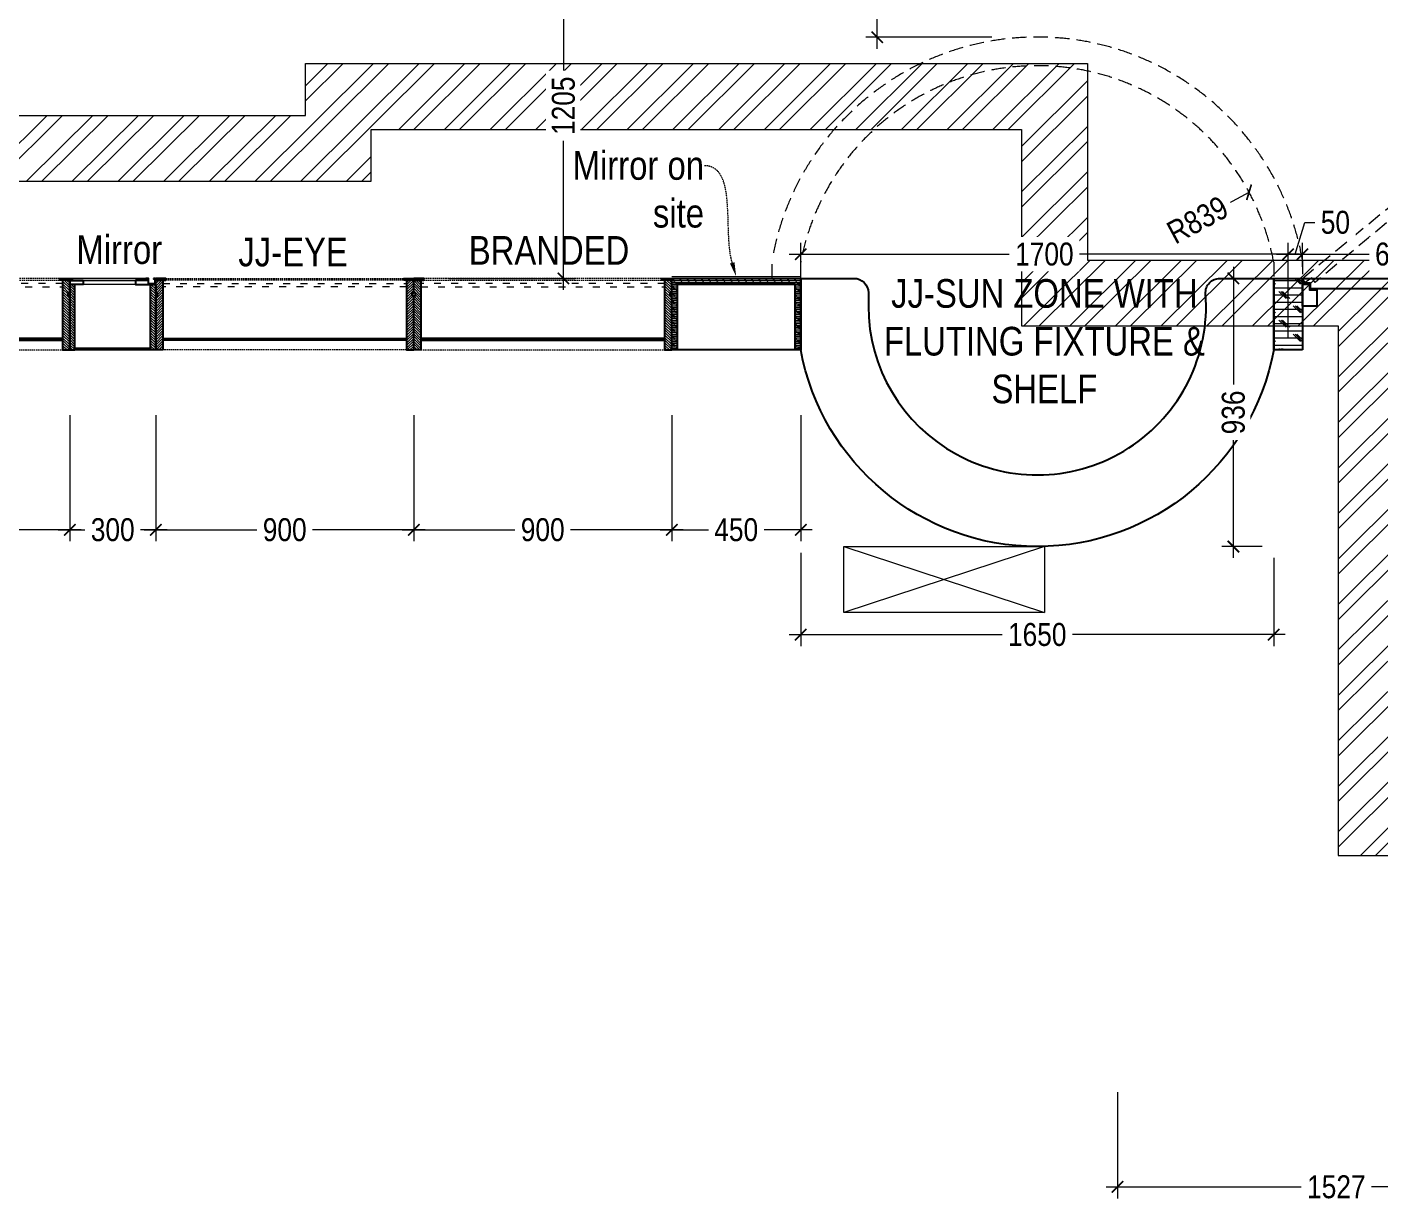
# Model space of a CAD drawing. Header units: millimetres. Extents: x 5444 to 22814, y -867569 to -857363.
# Drawn here: x 13090 to 17809, y -867569 to -863461 of the extents above; entities that cross this region are included whole.
import ezdxf
from ezdxf import colors
from ezdxf.entities.mleader import LeaderData, LeaderLine
from ezdxf.lldxf.tags import DXFTag
from ezdxf.math import Vec2, Vec3

# ---------------------------------------------------------------- set-up
doc = ezdxf.new("R2010")
doc.units = ezdxf.units.MM
doc.header["$LTSCALE"] = 40
doc.header["$PDMODE"] = 3
for name, pattern in [('a_p6_plan_L18$0$HIDDEN', [0.375, 0.25, -0.125]), ('ACAD_ISO03W100', [30, 12, -18]), ('HIDDEN2', [0.1875, 0.125, -0.0625])]:
    doc.linetypes.add(name, pattern=pattern)
for name, color, linetype, lineweight in [('A-WALL-MASY', 1, 'Continuous', 9), ('dimensions', 149, 'Continuous', 5), ('Floor-Unit', 1, 'Continuous', 13), ('IM-ANNO-HATCH', 8, 'Continuous', 5), ('LENS_CURTAIN', 5, 'a_p6_plan_L18$0$HIDDEN', 9), ('LENS_HATCH', 251, 'Continuous', 5), ('LENS_PARTITION', 21, 'Continuous', 25), ('LENS_TEXT', 31, 'HIDDEN2', 5), ('LN-ELEVATION-1', 81, 'Continuous', 25), ('LN-ELEVATION-2', 103, 'Continuous', 20), ('LN-ELEVATION-3', 125, 'a_p6_plan_L18$0$HIDDEN', 18), ('LN-ELEVATION-4', 145, 'Continuous', 13), ('LN-HATCH', 251, 'Continuous', 0), ('Mirror', 4, 'Continuous', 15), ('wall hatch', 22, 'Continuous', 9)]:
    doc.layers.add(name, color=color, linetype=linetype, lineweight=lineweight)
doc.styles.get("Standard").update_dxf_attribs({"font": 'ARIALN.TTF'})
tags = doc.linetypes.add('DASHED2', pattern=[0.375, 0.25, -0.125]).pattern_tags.tags
tags[6:7] = [DXFTag(74, 4), DXFTag(75, 0), DXFTag(340, '0'), DXFTag(46, 1.0), DXFTag(50, 0.0), DXFTag(44, 0.0), DXFTag(45, 0.0)]
tags[4:5] = [DXFTag(74, 4), DXFTag(75, 0), DXFTag(340, '0'), DXFTag(46, 1.0), DXFTag(50, 0.0), DXFTag(44, 0.0), DXFTag(45, 0.0)]
doc.dimstyles.new('Working', dxfattribs={"dimscale": 0.8, "dimtxt": 100, "dimasz": 50, "dimexe": 50, "dimexo": 50, "dimgap": 25, "dimtad": 1, "dimdec": 0, "dimtxsty": 'Standard', "dimblk": 'ARCHTICK', "dimcen": 0, "dimdle": 50, "dimclrd": 250, "dimclre": 8, "dimclrt": 7, "dimazin": 3, "dimtfac": 1, "dimtdec": 0, "dimtmove": 1, "dimatfit": 3, "dimfxl": 3, "dimlwd": 5, "dimlwe": 0})
pattern_1 = [(45, (4208834.247, 1706614.74), (-4.4901280605, 4.4901280605), [])]
pattern_2 = [(45, (4209134.247, 1706614.74), (-4.4901280605, 4.4901280605), [])]

# ---------------------------------------------------------------- blocks, each defined once
blk = doc.blocks.new('awefqwf')
at = {"layer": 'wall hatch'}
h = blk.add_hatch(dxfattribs=at)
h.set_pattern_fill('ANSI32', color=256, scale=300, angle=-0.13)
h.set_pattern_definition([(44.87, (-16178221.86, 1096019.62), (-79.36881616, 79.7298001), []), (44.87, (-16178168.82, 1096019.5), (-79.36881616, 79.7298001), [])])
h.paths.add_polyline_path([(-13124, -6636), (-8523, -6636), (-8523, -6455), (-6255, -6455), (-6255, -7141), (-5150, -7141), (-5150, -8989), (-4403, -8989), (-4403, -8776), (-4920, -8776), (-4920, -7019), (-4275, -7019), (-4275, -6225), (-4375, -6225), (-4375, -6911), (-6025, -6911), (-6025, -6225), (-8753, -6225), (-8753, -6406), (-13124, -6406)])
h.paths.add_polyline_path([(-3615, -8439), (-3393, -8439), (-3393, -6225), (-3615, -6225)])
h.paths.add_polyline_path([(-3393, -8989), (0, -8989), (0, -4885), (-230, -4885), (-230, -8759), (-3393, -8759)])
h.paths.add_polyline_path([(-177, -4436), (0, -4436), (0, -443), (-177, -443)])
h.paths.add_polyline_path([(-8338, -286), (-4254, -286), (-4254, 0), (-8338, 0)])
h.paths.add_polyline_path([(-12948, -307), (-9029, -307), (-9029, 0), (-12948, 0)])
h.paths.add_polyline_path([(-3474, -230), (-684, -230), (-684, 0), (-3474, 0)])
at = {"layer": 'A-WALL-MASY'}
for p, q in [((-8753, -6406), (-8753, -6225)), ((-8753, -6225), (-6025, -6225)), ((-6025, -6225), (-6025, -6911)), ((-13124, -6406), (-8753, -6406)), ((-8523, -6636), (-8523, -6455)), ((-8523, -6455), (-6255, -6455)), ((-6255, -6455), (-6255, -7141)), ((-13124, -6636), (-8523, -6636)), ((-6025, -6911), (-4375, -6911)), ((-6255, -7141), (-5150, -7141)), ((-5150, -7141), (-5150, -8989)), ((-5150, -8989), (-4403, -8989))]:
    blk.add_line(p, q, dxfattribs=at)
blk = doc.blocks.new('GFCHGFD')
at = {"layer": 'LN-HATCH', "ltscale": 0.5}
h = blk.add_hatch(dxfattribs=at)
h.set_pattern_fill('ANSI31', color=256, scale=2)
h.set_pattern_definition([(45, (4060076.63, 1708724.648), (-4.4901280605, 4.4901280605), [])])
h.paths.add_polyline_path([(-144.2, 105.2), (-126.2, 105.2), (-126.2, -123.8), (-144.2, -123.8)])
h.paths.add_polyline_path([(-126.2, 99.2), (137.8, 99.2), (137.8, 105.2), (-126.2, 105.2)])
h.paths.add_polyline_path([(155.8, 105.2), (137.8, 105.2), (137.8, -123.8), (155.8, -123.8)])
at = {"layer": 'LN-ELEVATION-1'}
for points in [[(-144.2, 105.2), (-126.2, 105.2), (-126.2, -123.8), (-144.2, -123.8)], [(-126.2, 99.2), (137.8, 99.2), (137.8, 105.2), (-126.2, 105.2)], [(155.8, 105.2), (137.8, 105.2), (137.8, -123.8), (155.8, -123.8)], [(-97.2, -137.8), (-97.2, -123.8), (-142.2, -123.8), (-142.2, -144.8), (-133.2, -144.8), (-133.2, -143.3), (-140.7, -143.3), (-140.7, -137.8)], [(85.8, -137.8), (85.8, -123.8), (130.8, -123.8), (130.8, -144.8), (121.8, -144.8), (121.8, -143.3), (129.3, -143.3), (129.3, -137.8)], [(147.8, -144.8), (147.8, -143.3), (152.3, -143.3), (152.3, -125.3), (130.8, -125.3), (130.8, -123.8), (153.8, -123.8), (153.8, -144.8)]]:
    blk.add_lwpolyline(points, close=True, dxfattribs=at)
at = {"layer": 'LN-ELEVATION-2'}
blk.add_lwpolyline([(-97.2, -137.8), (85.8, -137.8), (85.8, -123.8), (-97.2, -123.8)], close=True, dxfattribs=at)
at = {"layer": 'LN-ELEVATION-4', "ltscale": 0.5}
blk.add_line((121.8, -144.8), (-133.2, -144.8), dxfattribs=at)
at = {"layer": 'Mirror', "lineweight": 0}
blk.add_lwpolyline([(-140.7, -137.8), (129.3, -137.8), (129.3, -143.3), (-140.7, -143.3)], close=True, dxfattribs=at)
blk = doc.blocks.new('dfbdfhq')
at = {"layer": 'LN-HATCH', "ltscale": 0.5}
h = blk.add_hatch(dxfattribs=at)
h.set_pattern_fill('ANSI31', color=256, scale=50)
h.set_pattern_definition([(45, (0, 0), (-4.419417, 4.419417), [])])
h.paths.add_polyline_path([(-911.8, 0), (-911.8, -190), (-905.8, -190), (-905.8, -200), (-911.8, -200), (-911.8, -244), (-886.8, -244), (-886.8, 0)])
h = blk.add_hatch(dxfattribs=at)
h.set_pattern_fill('ANSI31', color=256, scale=2)
h.set_pattern_definition(pattern_1)
h.paths.add_polyline_path([(-11.8, 0), (-11.8, -190), (-17.8, -190), (-17.8, -200), (-11.8, -200), (-11.8, -244), (-36.8, -244), (-36.8, 0)])
h = blk.add_hatch(dxfattribs=at)
h.set_pattern_fill('ANSI31', color=256, scale=2)
h.set_pattern_definition(pattern_2)
h.paths.add_polyline_path([(-36.8, -40), (-886.8, -40), (-886.8, -34), (-36.8, -34)])
h = blk.add_hatch(dxfattribs=at)
h.set_pattern_fill('ANSI31', color=256, scale=2)
h.set_pattern_definition(pattern_2)
h.paths.add_polyline_path([(-876.8, -244), (-876.8, -250), (-911.8, -250), (-911.8, -244)])
h = blk.add_hatch(dxfattribs=at)
h.set_pattern_fill('ANSI31', color=256, scale=2)
h.set_pattern_definition(pattern_1)
h.paths.add_polyline_path([(-46.8, -244), (-46.8, -250), (-11.8, -250), (-11.8, -244)])
at = {"layer": 'LN-ELEVATION-1', "ltscale": 0.5}
for points in [[(-911.8, 0), (-911.8, -190), (-905.8, -190), (-905.8, -200), (-911.8, -200), (-911.8, -244), (-886.8, -244), (-886.8, 0)], [(-11.8, 0), (-11.8, -190), (-17.8, -190), (-17.8, -200), (-11.8, -200), (-11.8, -244), (-36.8, -244), (-36.8, 0)], [(-36.8, -40), (-886.8, -40), (-886.8, -34), (-36.8, -34)], [(-876.8, -244), (-876.8, -250), (-911.8, -250), (-911.8, -244)], [(-46.8, -244), (-46.8, -250), (-11.8, -250), (-11.8, -244)]]:
    blk.add_lwpolyline(points, close=True, dxfattribs=at)
at = {"layer": 'LN-ELEVATION-3', "ltscale": 0.5}
for p, q in [((-886.8, 0), (-36.8, 0)), ((-876.8, -244), (-46.8, -244)), ((-46.8, -250), (-876.8, -250))]:
    blk.add_line(p, q, dxfattribs=at)
at = {"layer": 'LN-ELEVATION-4', "linetype": 'ACAD_ISO03W100', "ltscale": 0.05}
blk.add_lwpolyline([(-886.8, -220), (-36.8, -220), (-36.8, -232), (-886.8, -232)], close=True, dxfattribs=at)
blk = doc.blocks.new('_ArchTick')
at = {"const_width": 0.15}
blk.add_lwpolyline([(-0.5, -0.5), (0.5, 0.5)], dxfattribs=at)
blk = doc.blocks.new('*D49')
at = {"layer": 'Defpoints', "color": 0, "ltscale": 50, "transparency": 16777216}
for p in [(12338.9, -864588.1), (13238.9, -864588.1), (13238.9, -865215.8)]:
    blk.add_point(p, dxfattribs=at)
at = {"layer": 'dimensions', "color": 8, "linetype": 'DASHED2', "lineweight": 0, "ltscale": 50, "transparency": 16777216}
for p, q in [((12338.9, -864815.8), (12338.9, -865255.8)), ((13238.9, -864815.8), (13238.9, -865255.8))]:
    blk.add_line(p, q, dxfattribs=at)
at = {"layer": 'dimensions', "color": 250, "linetype": 'DASHED2', "lineweight": 5, "ltscale": 50, "transparency": 16777216}
for p, q in [((12298.9, -865215.8), (12696.5, -865215.8)), ((13278.9, -865215.8), (12881.2, -865215.8))]:
    blk.add_line(p, q, dxfattribs=at)
at = {"layer": 'dimensions', "color": 250, "lineweight": 5, "ltscale": 50, "transparency": 16777216, "xscale": 40, "yscale": 40, "zscale": 40, "rotation": 180}
blk.add_blockref('_ArchTick', (12338.9, -865215.8), dxfattribs=at)
at = {"layer": 'dimensions', "color": 250, "lineweight": 5, "ltscale": 50, "transparency": 16777216, "xscale": 40, "yscale": 40, "zscale": 40}
blk.add_blockref('_ArchTick', (13238.9, -865215.8), dxfattribs=at)
at = {"layer": 'dimensions', "color": 7, "ltscale": 50, "transparency": 16777216, "insert": (12788.9, -865215.8), "char_height": 80, "attachment_point": 5, "bg_fill": 3, "box_fill_scale": 1.25, "bg_fill_color": 9, "bg_fill_true_color": 13158600, "bg_fill_transparency": 0}
blk.add_mtext('\\A1;900', dxfattribs=at)
blk = doc.blocks.new('*D50')
at = {"layer": 'Defpoints', "color": 0, "ltscale": 50, "transparency": 16777216}
for p in [(13238.9, -864588.1), (13538.9, -864588.1), (13538.9, -865215.8)]:
    blk.add_point(p, dxfattribs=at)
at = {"layer": 'dimensions', "color": 8, "linetype": 'DASHED2', "lineweight": 0, "ltscale": 50, "transparency": 16777216}
for p, q in [((13238.9, -864815.8), (13238.9, -865255.8)), ((13538.9, -864815.8), (13538.9, -865255.8))]:
    blk.add_line(p, q, dxfattribs=at)
at = {"layer": 'dimensions', "color": 250, "linetype": 'DASHED2', "lineweight": 5, "ltscale": 50, "transparency": 16777216}
for p, q in [((13198.9, -865215.8), (13296.5, -865215.8)), ((13578.9, -865215.8), (13481.2, -865215.8))]:
    blk.add_line(p, q, dxfattribs=at)
at = {"layer": 'dimensions', "color": 250, "lineweight": 5, "ltscale": 50, "transparency": 16777216, "xscale": 40, "yscale": 40, "zscale": 40, "rotation": 180}
blk.add_blockref('_ArchTick', (13238.9, -865215.8), dxfattribs=at)
at = {"layer": 'dimensions', "color": 250, "lineweight": 5, "ltscale": 50, "transparency": 16777216, "xscale": 40, "yscale": 40, "zscale": 40}
blk.add_blockref('_ArchTick', (13538.9, -865215.8), dxfattribs=at)
at = {"layer": 'dimensions', "color": 7, "ltscale": 50, "transparency": 16777216, "insert": (13388.9, -865215.8), "char_height": 80, "attachment_point": 5, "bg_fill": 3, "box_fill_scale": 1.25, "bg_fill_color": 9, "bg_fill_true_color": 13158600, "bg_fill_transparency": 0}
blk.add_mtext('\\A1;300', dxfattribs=at)
blk = doc.blocks.new('*D51')
at = {"layer": 'Defpoints', "color": 0, "ltscale": 50, "transparency": 16777216}
for p in [(13538.9, -864588.1), (14438.9, -864582.2), (14438.9, -865215.8)]:
    blk.add_point(p, dxfattribs=at)
at = {"layer": 'dimensions', "color": 8, "linetype": 'DASHED2', "lineweight": 0, "ltscale": 50, "transparency": 16777216}
for p, q in [((13538.9, -864815.8), (13538.9, -865255.8)), ((14438.9, -864815.8), (14438.9, -865255.8))]:
    blk.add_line(p, q, dxfattribs=at)
at = {"layer": 'dimensions', "color": 250, "linetype": 'DASHED2', "lineweight": 5, "ltscale": 50, "transparency": 16777216}
for p, q in [((13498.9, -865215.8), (13896.5, -865215.8)), ((14478.9, -865215.8), (14081.2, -865215.8))]:
    blk.add_line(p, q, dxfattribs=at)
at = {"layer": 'dimensions', "color": 250, "lineweight": 5, "ltscale": 50, "transparency": 16777216, "xscale": 40, "yscale": 40, "zscale": 40, "rotation": 180}
blk.add_blockref('_ArchTick', (13538.9, -865215.8), dxfattribs=at)
at = {"layer": 'dimensions', "color": 250, "lineweight": 5, "ltscale": 50, "transparency": 16777216, "xscale": 40, "yscale": 40, "zscale": 40}
blk.add_blockref('_ArchTick', (14438.9, -865215.8), dxfattribs=at)
at = {"layer": 'dimensions', "color": 7, "ltscale": 50, "transparency": 16777216, "insert": (13988.9, -865215.8), "char_height": 80, "attachment_point": 5, "bg_fill": 3, "box_fill_scale": 1.25, "bg_fill_color": 9, "bg_fill_true_color": 13158600, "bg_fill_transparency": 0}
blk.add_mtext('\\A1;900', dxfattribs=at)
blk = doc.blocks.new('*D52')
at = {"layer": 'Defpoints', "color": 0, "ltscale": 50, "transparency": 16777216}
for p in [(14438.9, -864582.2), (15338.9, -864588.1), (15338.9, -865215.8)]:
    blk.add_point(p, dxfattribs=at)
at = {"layer": 'dimensions', "color": 8, "linetype": 'DASHED2', "lineweight": 0, "ltscale": 50, "transparency": 16777216}
for p, q in [((14438.9, -864815.8), (14438.9, -865255.8)), ((15338.9, -864815.8), (15338.9, -865255.8))]:
    blk.add_line(p, q, dxfattribs=at)
at = {"layer": 'dimensions', "color": 250, "linetype": 'DASHED2', "lineweight": 5, "ltscale": 50, "transparency": 16777216}
for p, q in [((14398.9, -865215.8), (14796.5, -865215.8)), ((15378.9, -865215.8), (14981.2, -865215.8))]:
    blk.add_line(p, q, dxfattribs=at)
at = {"layer": 'dimensions', "color": 250, "lineweight": 5, "ltscale": 50, "transparency": 16777216, "xscale": 40, "yscale": 40, "zscale": 40, "rotation": 180}
blk.add_blockref('_ArchTick', (14438.9, -865215.8), dxfattribs=at)
at = {"layer": 'dimensions', "color": 250, "lineweight": 5, "ltscale": 50, "transparency": 16777216, "xscale": 40, "yscale": 40, "zscale": 40}
blk.add_blockref('_ArchTick', (15338.9, -865215.8), dxfattribs=at)
at = {"layer": 'dimensions', "color": 7, "ltscale": 50, "transparency": 16777216, "insert": (14888.9, -865215.8), "char_height": 80, "attachment_point": 5, "bg_fill": 3, "box_fill_scale": 1.25, "bg_fill_color": 9, "bg_fill_true_color": 13158600, "bg_fill_transparency": 0}
blk.add_mtext('\\A1;900', dxfattribs=at)
blk = doc.blocks.new('*D53')
at = {"layer": 'Defpoints', "color": 0, "ltscale": 50, "transparency": 16777216}
for p in [(15338.9, -864588.1), (15788.9, -864588.1), (15788.9, -865215.8)]:
    blk.add_point(p, dxfattribs=at)
at = {"layer": 'dimensions', "color": 8, "linetype": 'DASHED2', "lineweight": 0, "ltscale": 50, "transparency": 16777216}
for p, q in [((15338.9, -864815.8), (15338.9, -865255.8)), ((15788.9, -864815.8), (15788.9, -865255.8))]:
    blk.add_line(p, q, dxfattribs=at)
at = {"layer": 'dimensions', "color": 250, "linetype": 'DASHED2', "lineweight": 5, "ltscale": 50, "transparency": 16777216}
for p, q in [((15298.9, -865215.8), (15470.2, -865215.8)), ((15828.9, -865215.8), (15657.6, -865215.8))]:
    blk.add_line(p, q, dxfattribs=at)
at = {"layer": 'dimensions', "color": 250, "lineweight": 5, "ltscale": 50, "transparency": 16777216, "xscale": 40, "yscale": 40, "zscale": 40, "rotation": 180}
blk.add_blockref('_ArchTick', (15338.9, -865215.8), dxfattribs=at)
at = {"layer": 'dimensions', "color": 250, "lineweight": 5, "ltscale": 50, "transparency": 16777216, "xscale": 40, "yscale": 40, "zscale": 40}
blk.add_blockref('_ArchTick', (15788.9, -865215.8), dxfattribs=at)
at = {"layer": 'dimensions', "color": 7, "ltscale": 50, "transparency": 16777216, "insert": (15563.9, -865215.8), "char_height": 80, "attachment_point": 5, "bg_fill": 3, "box_fill_scale": 1.25, "bg_fill_color": 9, "bg_fill_true_color": 13158600, "bg_fill_transparency": 0}
blk.add_mtext('\\A1;450', dxfattribs=at)
blk = doc.blocks.new('*D54')
at = {"layer": 'Defpoints', "color": 0, "ltscale": 50, "transparency": 16777216}
for p in [(15788.9, -865255.8), (17438.9, -865274.1), (17438.9, -865581.6)]:
    blk.add_point(p, dxfattribs=at)
at = {"layer": 'dimensions', "color": 8, "linetype": 'DASHED2', "lineweight": 0, "ltscale": 50, "transparency": 16777216}
for p, q in [((15788.9, -865295.8), (15788.9, -865621.6)), ((17438.9, -865314.1), (17438.9, -865621.6))]:
    blk.add_line(p, q, dxfattribs=at)
at = {"layer": 'dimensions', "color": 250, "linetype": 'DASHED2', "lineweight": 5, "ltscale": 50, "transparency": 16777216}
for p, q in [((15748.9, -865581.6), (16499.1, -865581.6)), ((17478.9, -865581.6), (16728.6, -865581.6))]:
    blk.add_line(p, q, dxfattribs=at)
at = {"layer": 'dimensions', "color": 250, "lineweight": 5, "ltscale": 50, "transparency": 16777216, "xscale": 40, "yscale": 40, "zscale": 40, "rotation": 180}
blk.add_blockref('_ArchTick', (15788.9, -865581.6), dxfattribs=at)
at = {"layer": 'dimensions', "color": 250, "lineweight": 5, "ltscale": 50, "transparency": 16777216, "xscale": 40, "yscale": 40, "zscale": 40}
blk.add_blockref('_ArchTick', (17438.9, -865581.6), dxfattribs=at)
at = {"layer": 'dimensions', "color": 7, "ltscale": 50, "transparency": 16777216, "insert": (16613.9, -865581.6), "char_height": 80, "attachment_point": 5, "bg_fill": 3, "box_fill_scale": 1.25, "bg_fill_color": 9, "bg_fill_true_color": 13158600, "bg_fill_transparency": 0}
blk.add_mtext('\\A1;1650', dxfattribs=at)
blk = doc.blocks.new('*D55')
at = {"layer": 'Defpoints', "color": 0, "ltscale": 50, "transparency": 16777216}
for p in [(17298.2, -864338.1), (17438.9, -864338.1, 0), (17438.9, -865274.1)]:
    blk.add_point(p, dxfattribs=at)
at = {"layer": 'dimensions', "color": 250, "linetype": 'DASHED2', "lineweight": 5, "ltscale": 50, "transparency": 16777216}
for p, q in [((17298.2, -864298.1), (17298.2, -864713.6)), ((17298.2, -865314.1), (17298.2, -864898.5))]:
    blk.add_line(p, q, dxfattribs=at)
at = {"layer": 'dimensions', "color": 8, "linetype": 'DASHED2', "lineweight": 0, "ltscale": 50, "transparency": 16777216}
for p, q in [((17398.9, -864338.1), (17258.2, -864338.1)), ((17398.9, -865274.1), (17258.2, -865274.1))]:
    blk.add_line(p, q, dxfattribs=at)
at = {"layer": 'dimensions', "color": 250, "lineweight": 5, "ltscale": 50, "transparency": 16777216, "xscale": 40, "yscale": 40, "zscale": 40}
for p, rotation in [((17298.2, -864338.1), 90), ((17298.2, -865274.1), 270)]:
    blk.add_blockref('_ArchTick', p, dxfattribs=dict(at, rotation=rotation))
at = {"layer": 'dimensions', "color": 7, "ltscale": 50, "transparency": 16777216, "insert": (17298.2, -864806.1), "char_height": 80, "attachment_point": 5, "rotation": 90, "bg_fill": 3, "box_fill_scale": 1.25, "bg_fill_color": 9, "bg_fill_true_color": 13158600, "bg_fill_transparency": 0}
blk.add_mtext('\\A1;936', dxfattribs=at)
blk = doc.blocks.new('*D56')
at = {"layer": 'Defpoints', "color": 0, "ltscale": 50, "transparency": 16777216}
for p in [(17352.8, -864037.5, 0), (16613.9, -864435, 0)]:
    blk.add_point(p, dxfattribs=at)
at = {"layer": 'dimensions', "color": 250, "linetype": 'DASHED2', "lineweight": 5, "ltscale": 50, "transparency": 16777216}
blk.add_line((17282.4, -864075.4), (17352.8, -864037.5), dxfattribs=at)
at = {"layer": 'dimensions', "color": 7, "ltscale": 50, "transparency": 16777216, "insert": (17173.2, -864134.1), "char_height": 80, "attachment_point": 5, "rotation": 28.2785, "bg_fill": 3, "box_fill_scale": 1.25, "bg_fill_color": 9, "bg_fill_true_color": 13158600, "bg_fill_transparency": 0}
blk.add_mtext('\\A1;R839', dxfattribs=at)
at = {"layer": 'dimensions', "color": 250, "lineweight": 5, "ltscale": 50, "transparency": 16777216, "xscale": 40, "yscale": 40, "zscale": 40, "rotation": 28.27850105165915}
blk.add_blockref('_ArchTick', (17352.8, -864037.5), dxfattribs=at)
blk = doc.blocks.new('*D58')
at = {"layer": 'Defpoints', "color": 0, "ltscale": 50, "transparency": 16777216}
for p in [(18420.9, -867122.1), (16893.9, -867139.1), (16893.9, -867509.3)]:
    blk.add_point(p, dxfattribs=at)
at = {"layer": 'dimensions', "color": 8, "linetype": 'DASHED2', "lineweight": 0, "ltscale": 50, "transparency": 16777216}
for p, q in [((16893.9, -867179.1), (16893.9, -867549.3)), ((18420.9, -867162.1), (18420.9, -867549.3))]:
    blk.add_line(p, q, dxfattribs=at)
at = {"layer": 'dimensions', "color": 250, "linetype": 'DASHED2', "lineweight": 5, "ltscale": 50, "transparency": 16777216}
for p, q in [((16853.9, -867509.3), (17542.5, -867509.3)), ((18460.9, -867509.3), (17772.2, -867509.3))]:
    blk.add_line(p, q, dxfattribs=at)
at = {"layer": 'dimensions', "color": 250, "lineweight": 5, "ltscale": 50, "transparency": 16777216, "xscale": 40, "yscale": 40, "zscale": 40, "rotation": 180}
blk.add_blockref('_ArchTick', (16893.9, -867509.3), dxfattribs=at)
at = {"layer": 'dimensions', "color": 250, "lineweight": 5, "ltscale": 50, "transparency": 16777216, "xscale": 40, "yscale": 40, "zscale": 40}
blk.add_blockref('_ArchTick', (18420.9, -867509.3), dxfattribs=at)
at = {"layer": 'dimensions', "color": 7, "ltscale": 50, "transparency": 16777216, "insert": (17657.4, -867509.3), "char_height": 80, "attachment_point": 5, "bg_fill": 3, "box_fill_scale": 1.25, "bg_fill_color": 9, "bg_fill_true_color": 13158600, "bg_fill_transparency": 0}
blk.add_mtext('\\A1;1527', dxfattribs=at)
blk = doc.blocks.new('*D80')
at = {"layer": 'Defpoints', "color": 0, "ltscale": 50, "transparency": 16777216}
for p in [(14657.1, -863133.1), (14473.9, -864338.1), (14961.2, -864338.1)]:
    blk.add_point(p, dxfattribs=at)
at = {"layer": 'dimensions', "color": 250, "linetype": 'DASHED2', "lineweight": 5, "ltscale": 50, "transparency": 16777216}
for p, q in [((14961.2, -863093.1), (14961.2, -863620.4)), ((14961.2, -864378.1), (14961.2, -863850.7))]:
    blk.add_line(p, q, dxfattribs=at)
at = {"layer": 'dimensions', "color": 8, "linetype": 'DASHED2', "lineweight": 0, "ltscale": 50, "transparency": 16777216}
for p, q in [((14697.1, -863133.1), (15001.2, -863133.1)), ((14561.2, -864338.1), (15001.2, -864338.1))]:
    blk.add_line(p, q, dxfattribs=at)
at = {"layer": 'dimensions', "color": 250, "lineweight": 5, "ltscale": 50, "transparency": 16777216, "xscale": 40, "yscale": 40, "zscale": 40}
for p, rotation in [((14961.2, -863133.1), 90), ((14961.2, -864338.1), 270)]:
    blk.add_blockref('_ArchTick', p, dxfattribs=dict(at, rotation=rotation))
at = {"layer": 'dimensions', "color": 7, "ltscale": 50, "transparency": 16777216, "insert": (14961.2, -863735.6), "char_height": 80, "attachment_point": 5, "rotation": 90, "bg_fill": 3, "box_fill_scale": 1.25, "bg_fill_color": 9, "bg_fill_true_color": 13158600, "bg_fill_transparency": 0}
blk.add_mtext('\\A1;1205', dxfattribs=at)
blk = doc.blocks.new('*D81')
at = {"layer": 'Defpoints', "color": 0, "ltscale": 50, "transparency": 16777216}
for p in [(16056, -862843.1), (16584.2, -862843.1), (16584.2, -863496.4, 0)]:
    blk.add_point(p, dxfattribs=at)
at = {"layer": 'dimensions', "color": 250, "linetype": 'DASHED2', "lineweight": 5, "ltscale": 50, "transparency": 16777216}
for p, q in [((16056, -862803.1), (16056, -863077.1)), ((16056, -863536.4), (16056, -863262.3))]:
    blk.add_line(p, q, dxfattribs=at)
at = {"layer": 'dimensions', "color": 8, "linetype": 'DASHED2', "lineweight": 0, "ltscale": 50, "transparency": 16777216}
for p, q in [((16456, -862843.1), (16016, -862843.1)), ((16456, -863496.4), (16016, -863496.4))]:
    blk.add_line(p, q, dxfattribs=at)
at = {"layer": 'dimensions', "color": 250, "lineweight": 5, "ltscale": 50, "transparency": 16777216, "xscale": 40, "yscale": 40, "zscale": 40}
for p, rotation in [((16056, -862843.1), 90), ((16056, -863496.4), 270)]:
    blk.add_blockref('_ArchTick', p, dxfattribs=dict(at, rotation=rotation))
at = {"layer": 'dimensions', "color": 7, "ltscale": 50, "transparency": 16777216, "insert": (16056, -863169.7), "char_height": 80, "attachment_point": 5, "rotation": 90, "bg_fill": 3, "box_fill_scale": 1.25, "bg_fill_color": 9, "bg_fill_true_color": 13158600, "bg_fill_transparency": 0}
blk.add_mtext('\\A1;653', dxfattribs=at)
blk = doc.blocks.new('*D85')
at = {"layer": 'Defpoints', "color": 0, "ltscale": 50, "transparency": 16777216}
for p in [(17488.9, -864253.8), (15788.9, -864588.1), (17488.9, -864588.1, 0)]:
    blk.add_point(p, dxfattribs=at)
at = {"layer": 'dimensions', "color": 250, "linetype": 'DASHED2', "lineweight": 5, "ltscale": 50, "transparency": 16777216}
for p, q in [((15748.9, -864253.8), (16524.1, -864253.8)), ((17528.9, -864253.8), (16753.6, -864253.8))]:
    blk.add_line(p, q, dxfattribs=at)
at = {"layer": 'dimensions', "color": 8, "linetype": 'DASHED2', "lineweight": 0, "ltscale": 50, "transparency": 16777216}
for p, q in [((15788.9, -864548.1), (15788.9, -864213.8)), ((17488.9, -864548.1), (17488.9, -864213.8))]:
    blk.add_line(p, q, dxfattribs=at)
at = {"layer": 'dimensions', "color": 250, "lineweight": 5, "ltscale": 50, "transparency": 16777216, "xscale": 40, "yscale": 40, "zscale": 40, "rotation": 180}
blk.add_blockref('_ArchTick', (15788.9, -864253.8), dxfattribs=at)
at = {"layer": 'dimensions', "color": 250, "lineweight": 5, "ltscale": 50, "transparency": 16777216, "xscale": 40, "yscale": 40, "zscale": 40}
blk.add_blockref('_ArchTick', (17488.9, -864253.8), dxfattribs=at)
at = {"layer": 'dimensions', "color": 7, "ltscale": 50, "transparency": 16777216, "insert": (16638.9, -864253.8), "char_height": 80, "attachment_point": 5, "bg_fill": 3, "box_fill_scale": 1.25, "bg_fill_color": 9, "bg_fill_true_color": 13158600, "bg_fill_transparency": 0}
blk.add_mtext('\\A1;1700', dxfattribs=at)
blk = doc.blocks.new('*D86')
at = {"layer": 'Defpoints', "color": 0, "ltscale": 50, "transparency": 16777216}
for p in [(17538.9, -864253.8), (17538.9, -864338.1, 0), (17488.9, -864588.1, 0)]:
    blk.add_point(p, dxfattribs=at)
at = {"layer": 'dimensions', "color": 250, "linetype": 'DASHED2', "lineweight": 5, "ltscale": 50, "transparency": 16777216}
for p, q in [((17513.9, -864253.8), (17547.1, -864142.9)), ((17547.1, -864142.9), (17587.1, -864142.9)), ((17448.9, -864253.8), (17578.9, -864253.8))]:
    blk.add_line(p, q, dxfattribs=at)
at = {"layer": 'dimensions', "color": 8, "linetype": 'DASHED2', "lineweight": 0, "ltscale": 50, "transparency": 16777216}
for p, q in [((17488.9, -864548.1), (17488.9, -864213.8)), ((17538.9, -864298.1), (17538.9, -864213.8))]:
    blk.add_line(p, q, dxfattribs=at)
at = {"layer": 'dimensions', "color": 250, "lineweight": 5, "ltscale": 50, "transparency": 16777216, "xscale": 40, "yscale": 40, "zscale": 40, "rotation": 180}
blk.add_blockref('_ArchTick', (17488.9, -864253.8), dxfattribs=at)
at = {"layer": 'dimensions', "color": 250, "lineweight": 5, "ltscale": 50, "transparency": 16777216, "xscale": 40, "yscale": 40, "zscale": 40}
blk.add_blockref('_ArchTick', (17538.9, -864253.8), dxfattribs=at)
at = {"layer": 'dimensions', "color": 7, "ltscale": 50, "transparency": 16777216, "insert": (17654, -864142.9), "char_height": 80, "attachment_point": 5, "bg_fill": 3, "box_fill_scale": 1.25, "bg_fill_color": 9, "bg_fill_true_color": 13158600, "bg_fill_transparency": 0}
blk.add_mtext('\\A1;50', dxfattribs=at)
blk = doc.blocks.new('*D87')
at = {"layer": 'Defpoints', "color": 0, "ltscale": 50, "transparency": 16777216}
for p in [(18198.9, -864253.8), (17538.9, -864338.1, 0), (18198.9, -864375.1, 0)]:
    blk.add_point(p, dxfattribs=at)
at = {"layer": 'dimensions', "color": 250, "linetype": 'DASHED2', "lineweight": 5, "ltscale": 50, "transparency": 16777216}
for p, q in [((17498.9, -864253.8), (17776.3, -864253.8)), ((18238.9, -864253.8), (17961.4, -864253.8))]:
    blk.add_line(p, q, dxfattribs=at)
at = {"layer": 'dimensions', "color": 8, "linetype": 'DASHED2', "lineweight": 0, "ltscale": 50, "transparency": 16777216}
for p, q in [((17538.9, -864298.1), (17538.9, -864213.8)), ((18198.9, -864335.1), (18198.9, -864213.8))]:
    blk.add_line(p, q, dxfattribs=at)
at = {"layer": 'dimensions', "color": 250, "lineweight": 5, "ltscale": 50, "transparency": 16777216, "xscale": 40, "yscale": 40, "zscale": 40, "rotation": 180}
blk.add_blockref('_ArchTick', (17538.9, -864253.8), dxfattribs=at)
at = {"layer": 'dimensions', "color": 250, "lineweight": 5, "ltscale": 50, "transparency": 16777216, "xscale": 40, "yscale": 40, "zscale": 40}
blk.add_blockref('_ArchTick', (18198.9, -864253.8), dxfattribs=at)
at = {"layer": 'dimensions', "color": 7, "ltscale": 50, "transparency": 16777216, "insert": (17868.9, -864253.8), "char_height": 80, "attachment_point": 5, "bg_fill": 3, "box_fill_scale": 1.25, "bg_fill_color": 9, "bg_fill_true_color": 13158600, "bg_fill_transparency": 0}
blk.add_mtext('\\A1;660', dxfattribs=at)

msp = doc.modelspace()

# ---------------------------------------------------------------- hatches: boundary and pattern name
at = {"layer": 'IM-ANNO-HATCH'}
h = msp.add_hatch(dxfattribs=at)
h.set_pattern_fill('CORK', color=256, scale=50)
h.set_pattern_definition([(360, (-830.501, -17495.9834), (1e-15, 6.25), []), (135, (-827.376, -17499.108), (-12.49999998, -12.49999998), [8.8388348, -8.8388348]), (135, (-825.814, -17499.108), (-12.49999998, -12.49999998), [8.8388348, -8.8388348]), (135, (-824.251, -17499.108), (-12.49999998, -12.49999998), [8.8388348, -8.8388348])])
h.paths.add_polyline_path([(15788.9, -864338.1), (15338.9, -864338.1), (15338.9, -864344.1), (15338.9, -864388.1), (15338.9, -864588.1), (15358.9, -864588.1), (15358.9, -864358.1), (15768.9, -864358.1), (15768.9, -864588.1), (15788.9, -864588.1)])
h = msp.add_hatch(dxfattribs=at)
h.set_pattern_fill('CORK', color=256, scale=200)
h.set_pattern_definition([(360, (-830.5, -17495.983), (6e-15, 25), []), (135, (-818, -17508.48), (-50, -50), [35.355339, -35.355339]), (135, (-811.75, -17508.48), (-50, -50), [35.355339, -35.355339]), (135, (-805.5, -17508.48), (-50, -50), [35.355339, -35.355339])])
h.paths.add_polyline_path([(17538.9, -864338.1), (17438.9, -864338.1), (17438.9, -864588.1), (17538.9, -864588.1)])

# ---------------------------------------------------------------- linework, layer by layer
at = {"layer": 'LENS_CURTAIN', "ltscale": 5, "elevation": 0}
for points in [[(15688.9, -864338.1), (15688.9, -864273, -0.840067), (17538.9, -864273), (17538.9, -864338.1)], [(15788.9, -864338.1), (15788.9, -864281.9, -0.831515), (17438.9, -864281.9), (17438.9, -864338.1)]]:
    msp.add_lwpolyline(points, format="xyb", dxfattribs=at)
msp.add_lwpolyline([(18064.4, -863905.9), (18074.2, -863919.8), (18051.2, -863935.8), (18062.7, -863952.2), (17583, -864352.4), (17571.6, -864336), (17548.6, -864352), (17538.9, -864338.1)], close=True, dxfattribs=at)
at = {"layer": 'LENS_PARTITION'}
for points in [[(15788.9, -864588.1), (15338.9, -864588.1), (15338.9, -864338.1), (15788.9, -864338.1)], [(15768.9, -864588.1), (15358.9, -864588.1), (15358.9, -864358.1), (15768.9, -864358.1)]]:
    msp.add_lwpolyline(points, close=True, dxfattribs=at)
at = {"layer": 'LENS_PARTITION', "elevation": 0}
msp.add_lwpolyline([(17251.2, -864338.1), (17438.9, -864338.1), (17438.9, -864588.1, -0.831515), (15788.9, -864588.1), (15788.9, -864338.1), (15974.8, -864338.1, -0.414214), (16024.8, -864388.1), (16024.8, -864435, 1.037432), (17201.4, -864391.7, -0.435903)], format="xyb", close=True, dxfattribs=at)
for points in [[(17538.9, -864588.1), (17438.9, -864588.1), (17438.9, -864338.1), (17538.9, -864338.1)], [(18248.9, -864338.1), (18248.9, -864355.1), (18220.9, -864355.1), (18220.9, -864375.1), (17566.9, -864375.1), (17566.9, -864355.1), (17538.9, -864355.1), (17538.9, -864338.1)], [(17588.9, -864435.3), (17538.9, -864435.3), (17538.9, -864358.1), (17563.9, -864358.1), (17563.9, -864378.1), (17588.9, -864378.1)]]:
    msp.add_lwpolyline(points, close=True, dxfattribs=at)
at = {"layer": 'Mirror', "lineweight": 0}
for points in [[(15338.9, -864332.1), (15788.9, -864332.1)], [(15338.9, -864338.1), (15788.9, -864338.1)]]:
    msp.add_lwpolyline(points, dxfattribs=at)

# ---------------------------------------------------------------- block references
at = {"layer": 'dimensions', "color": 3, "ltscale": 50, "true_color": 0x15f609}
msp.add_blockref('awefqwf', (22813.9, -857363.1), dxfattribs=at)
at = {"layer": 'Floor-Unit', "xscale": -1, "rotation": 180}
for name, p in [('dfbdfhq', (13250.7, -864588.1)), ('GFCHGFD', (13383.1, -864482.9)), ('dfbdfhq', (15350.7, -864588.1))]:
    msp.add_blockref(name, p, dxfattribs=at)
at = {"layer": 'Floor-Unit', "rotation": 180}
msp.add_blockref('dfbdfhq', (13527.1, -864588.1), dxfattribs=at)

# ---------------------------------------------------------------- texts
at = {"layer": 'LENS_TEXT', "linetype": 'Continuous', "ltscale": 3, "char_height": 100, "attachment_point": 5}
for s, insert, width in [('\\pxql;Mirror', (13398.3, -864238.4, 0), 271.785), ('\\pxql;JJ-EYE', (13963.1, -864246.9, 0), 271.785), ('\\pxql;BRANDED', (14766.9, -864240.5, 0), 271.785), ('\\pxqc;JJ-SUN ZONE WITH FLUTING FIXTURE & SHELF ', (16638.9, -864558.1, 0), 1158.208)]:
    msp.add_mtext(s, dxfattribs=dict(at, insert=insert, width=width))

# ---------------------------------------------------------------- dimensions: what is measured, and where the dimension line sits
at = {"layer": 'dimensions', "color": 3, "ltscale": 50, "true_color": 0x15f609}
dim = msp.add_linear_dim(base=(16893.9, -867509.3), p1=(18420.9, -867122.1), p2=(16893.9, -867139.1), dimstyle='Working', override={"dimfxl": 500, "dimfxlon": 1, "dimtfill": 1, "dimarcsym": 1}, dxfattribs=at)
dim.commit()
dim.dimension.update_dxf_attribs({"geometry": '*D58', "text_midpoint": (17657.4, -867509.3)})

# ---------------------------------------------------------------- leaders
at = {"layer": 'LENS_TEXT', "linetype": 'Continuous', "ltscale": 3}
ml = msp.add_multileader_mtext('Standard', dxfattribs=at)
ml.set_content('{\\C256;Mirror on site}', color=1)
ml.set_leader_properties(color=256, linetype='ByLayer', lineweight=-1)
ml.build(insert=Vec2(0, 0))
ml.multileader.update_dxf_attribs({"leader_type": 2, "dogleg_length": 0.36, "arrow_head_size": 50})
ctx = ml.context
ctx.base_point, ctx.char_height, ctx.arrow_head_size, ctx.landing_gap_size, ctx.plane_origin = Vec3(15009.7, -863944.8), 100, 50, 0.09, Vec3(14519.8, -863456.1)
ctx.text_align_type = 2
notes = []
notes.append((ctx, [(1, (1, 1, 0), (15451.9, -863944.8), (-1, 0), 0.36, [(1, [(15563.9, -864332.1)], 0, [])])]))
ctx.mtext.insert, ctx.mtext.width, ctx.mtext.alignment, ctx.mtext.flow_direction = Vec3(15451.5, -863894), 457.776, 3, 5
for ctx, leaders in notes:
    for number, flags, end, landing, length, lines in leaders:
        leader = LeaderData()
        leader.index, (leader.has_last_leader_line, leader.has_dogleg_vector, leader.attachment_direction) = number, flags
        leader.last_leader_point, leader.dogleg_vector, leader.dogleg_length = Vec3(end), Vec3(landing), length
        for number, points, colour, breaks in lines:
            line = LeaderLine()
            line.index, line.vertices, line.color, line.breaks = number, Vec3.list(points), colors.encode_raw_color(colour), breaks
            leader.lines.append(line)
        ctx.leaders.append(leader)

# ---------------------------------------------------------------- next in the draw order: dimensions: what is measured, and where the dimension line sits
at = {"layer": 'dimensions', "color": 3, "ltscale": 50, "true_color": 0x15f609}
for base, p1, p2, picture, middle in [((16056, -862843.1), (16584.2, -863496.4, 0), (16584.2, -862843.1), '*D81', (16056, -863169.7)), ((14961.2, -864338.1), (14657.1, -863133.1), (14473.9, -864338.1), '*D80', (14961.2, -863735.6))]:
    dim = msp.add_linear_dim(base=base, p1=p1, p2=p2, angle=90, dimstyle='Working', override={"dimfxl": 500, "dimfxlon": 1, "dimtfill": 1, "dimarcsym": 1}, dxfattribs=at)
    dim.commit()
    dim.dimension.update_dxf_attribs({"geometry": picture, "text_midpoint": middle})
dim = msp.add_linear_dim(base=(13238.9, -865215.8), p1=(12338.9, -864588.1), p2=(13238.9, -864588.1), dimstyle='Working', override={"dimfxl": 500, "dimfxlon": 1, "dimtfill": 1, "dimarcsym": 1}, dxfattribs=at)
dim.commit()
dim.dimension.update_dxf_attribs({"geometry": '*D49', "text_midpoint": (12788.9, -865215.8)})

# ---------------------------------------------------------------- next in the draw order: dimensions: what is measured, and where the dimension line sits
dim = msp.add_linear_dim(base=(13538.9, -865215.8), p1=(13238.9, -864588.1), p2=(13538.9, -864588.1), dimstyle='Working', override={"dimfxl": 500, "dimfxlon": 1, "dimtfill": 1, "dimarcsym": 1}, dxfattribs=at)
dim.commit()
dim.dimension.update_dxf_attribs({"geometry": '*D50', "text_midpoint": (13388.9, -865215.8)})

# ---------------------------------------------------------------- next in the draw order: dimensions: what is measured, and where the dimension line sits
dim = msp.add_linear_dim(base=(14438.9, -865215.8), p1=(13538.9, -864588.1), p2=(14438.9, -864582.2), dimstyle='Working', override={"dimfxl": 500, "dimfxlon": 1, "dimtfill": 1, "dimarcsym": 1}, dxfattribs=at)
dim.commit()
dim.dimension.update_dxf_attribs({"geometry": '*D51', "text_midpoint": (13988.9, -865215.8)})

# ---------------------------------------------------------------- next in the draw order: dimensions: what is measured, and where the dimension line sits
dim = msp.add_linear_dim(base=(15338.9, -865215.8), p1=(14438.9, -864582.2), p2=(15338.9, -864588.1), dimstyle='Working', override={"dimfxl": 500, "dimfxlon": 1, "dimtfill": 1, "dimarcsym": 1}, dxfattribs=at)
dim.commit()
dim.dimension.update_dxf_attribs({"geometry": '*D52', "text_midpoint": (14888.9, -865215.8)})

# ---------------------------------------------------------------- next in the draw order: dimensions: what is measured, and where the dimension line sits
dim = msp.add_linear_dim(base=(15788.9, -865215.8), p1=(15338.9, -864588.1), p2=(15788.9, -864588.1), dimstyle='Working', override={"dimfxl": 500, "dimfxlon": 1, "dimtfill": 1, "dimarcsym": 1}, dxfattribs=at)
dim.commit()
dim.dimension.update_dxf_attribs({"geometry": '*D53', "text_midpoint": (15563.9, -865215.8)})

# ---------------------------------------------------------------- next in the draw order: dimensions: what is measured, and where the dimension line sits
dim = msp.add_linear_dim(base=(17438.9, -865581.6), p1=(15788.9, -865255.8), p2=(17438.9, -865274.1), dimstyle='Working', override={"dimfxl": 500, "dimfxlon": 1, "dimtfill": 1, "dimarcsym": 1}, dxfattribs=at)
dim.commit()
dim.dimension.update_dxf_attribs({"geometry": '*D54', "text_midpoint": (16613.9, -865581.6)})

# ---------------------------------------------------------------- next in the draw order: linework, layer by layer
at = {"layer": 'LENS_HATCH', "color": 3, "ltscale": 50, "true_color": 0x15f609}
msp.add_lwpolyline([(16638.9, -865274.1), (16638.9, -865504.1), (15938.9, -865504.1), (15938.9, -865274.1)], close=True, dxfattribs=at)
for points in [[(16638.9, -865274.1), (15938.9, -865504.1)], [(15938.9, -865274.1), (16638.9, -865504.1)]]:
    msp.add_lwpolyline(points, dxfattribs=at)

# ---------------------------------------------------------------- next in the draw order: dimensions: what is measured, and where the dimension line sits
at = {"layer": 'dimensions', "color": 3, "ltscale": 50, "true_color": 0x15f609}
dim = msp.add_linear_dim(base=(17298.2, -864338.1), p1=(17438.9, -865274.1), p2=(17438.9, -864338.1, 0), angle=90, dimstyle='Working', override={"dimfxl": 500, "dimfxlon": 1, "dimtfill": 1, "dimarcsym": 1}, dxfattribs=at)
dim.commit()
dim.dimension.update_dxf_attribs({"geometry": '*D55', "text_midpoint": (17298.2, -864806.1)})

# ---------------------------------------------------------------- next in the draw order: dimensions: what is measured, and where the dimension line sits
dim = msp.add_radius_dim(center=(16613.9, -864435, 0), mpoint=(17352.8, -864037.5, 0), dimstyle='Working', override={"dimfxl": 500, "dimfxlon": 1, "dimtfill": 1, "dimarcsym": 1}, dxfattribs=at)
dim.commit()
dim.dimension.update_dxf_attribs({"geometry": '*D56', "text_midpoint": (17173.2, -864134.1), "dimtype": 132})

# ---------------------------------------------------------------- next in the draw order: dimensions: what is measured, and where the dimension line sits
dim = msp.add_linear_dim(base=(17488.9, -864253.8), p1=(15788.9, -864588.1), p2=(17488.9, -864588.1, 0), dimstyle='Working', override={"dimfxl": 500, "dimfxlon": 1, "dimtfill": 1, "dimarcsym": 1}, dxfattribs=at)
dim.commit()
dim.dimension.update_dxf_attribs({"geometry": '*D85', "text_midpoint": (16638.9, -864253.8)})

# ---------------------------------------------------------------- next in the draw order: dimensions: what is measured, and where the dimension line sits
dim = msp.add_linear_dim(base=(17538.9, -864253.8), p1=(17488.9, -864588.1, 0), p2=(17538.9, -864338.1, 0), dimstyle='Working', override={"dimfxl": 500, "dimfxlon": 1, "dimtfill": 1, "dimarcsym": 1}, dxfattribs=at)
dim.commit()
dim.dimension.update_dxf_attribs({"geometry": '*D86', "text_midpoint": (17607.1, -864142.9)})

# ---------------------------------------------------------------- next in the draw order: dimensions: what is measured, and where the dimension line sits
dim = msp.add_linear_dim(base=(18198.9, -864253.8), p1=(17538.9, -864338.1, 0), p2=(18198.9, -864375.1, 0), dimstyle='Working', override={"dimfxl": 500, "dimfxlon": 1, "dimtfill": 1, "dimarcsym": 1}, dxfattribs=at)
dim.commit()
dim.dimension.update_dxf_attribs({"geometry": '*D87', "text_midpoint": (17868.9, -864253.8)})

doc.saveas('drawing.dxf')
